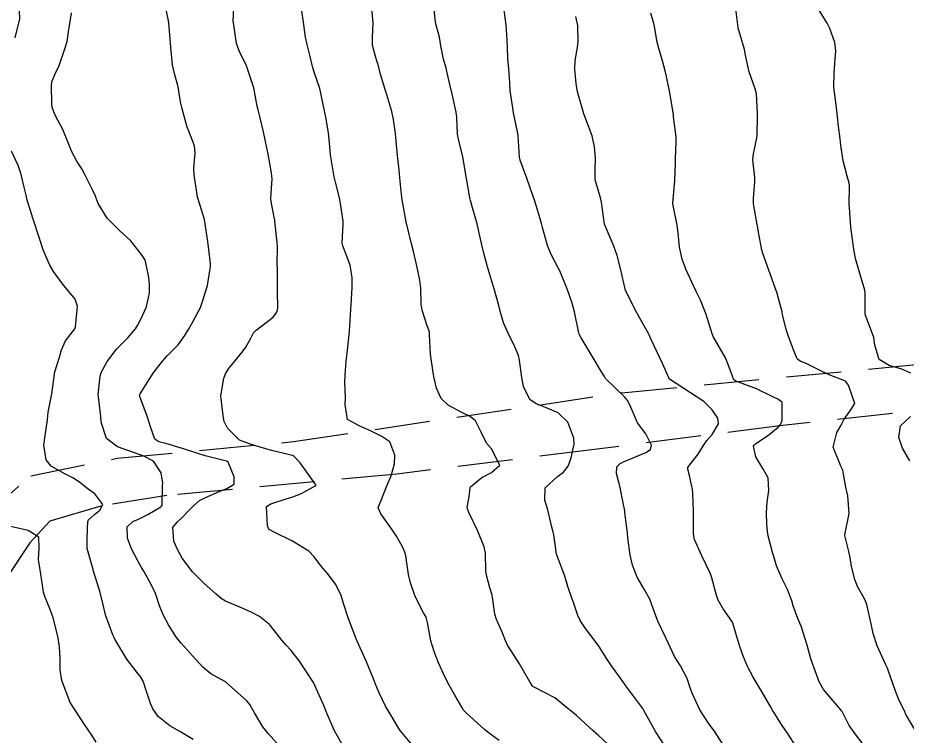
# Model space of a CAD drawing. Header units: metres. Extents: x 298520 to 308411, y 7433745 to 7450750.
# Drawn here: x 300869 to 300949.8, y 7448044.1 to 7448109.3 of the extents above; entities that cross this region are included whole.
import ezdxf

# ---------------------------------------------------------------- set-up
doc = ezdxf.new("R2010")
doc.units = ezdxf.units.M
doc.header["$LTSCALE"] = 10
doc.linetypes.add('DASHED', pattern=[0.75, 0.5, -0.25])
for name, color, linetype in [('Curvas de Nivel 1m', 11, 'Continuous'), ('Curvas de Nivel 5m', 15, 'Continuous'), ('Vias Secundárias', 230, 'DASHED')]:
    doc.layers.add(name, color=color, linetype=linetype)

msp = doc.modelspace()

# ---------------------------------------------------------------- linework, layer by layer
at = {"layer": 'Curvas de Nivel 1m', "flags": 128}
for points, elevation in [([(300868.76, 7448107.471), (300869.195, 7448109.2), (300869.125, 7448110.61)], 707), ([(300912.728, 7448043.685), (300911.749, 7448044.416), (300911.394, 7448044.694), (300909.767, 7448046.159), (300909.51, 7448046.454), (300909.347, 7448046.714), (300908.697, 7448047.813), (300908.184, 7448048.726), (300907.81, 7448049.479), (300907.415, 7448050.332), (300907.238, 7448050.739), (300906.842, 7448051.754), (300906.543, 7448052.749), (300906.218, 7448054.405), (300906.137, 7448054.756), (300906.063, 7448054.945), (300905.878, 7448055.278), (300905.12, 7448056.768), (300904.674, 7448058.004), (300904.503, 7448058.774), (300904.253, 7448060.462), (300904.167, 7448060.778), (300903.948, 7448061.264), (300903.412, 7448062.242), (300903.048, 7448062.794), (300901.985, 7448064.274), (300901.74, 7448064.813), (300901.803, 7448065.004), (300901.999, 7448065.43), (300902.534, 7448066.802), (300902.94, 7448067.714), (300903.231, 7448068.792), (300903.245, 7448069.588), (300902.795, 7448070.793), (300902.068, 7448071.289), (300901.054, 7448071.797), (300900.077, 7448072.237), (300898.967, 7448072.841), (300898.75, 7448074.197), (300898.791, 7448074.843), (300898.726, 7448076.245), (300898.741, 7448076.844), (300898.853, 7448078.136), (300898.937, 7448078.842), (300899.048, 7448079.963), (300899.133, 7448080.84), (300899.214, 7448081.818), (300899.268, 7448082.839), (300899.318, 7448083.738), (300899.382, 7448084.839), (300899.389, 7448085.691), (300899.189, 7448086.841), (300898.532, 7448088.586), (300898.473, 7448088.848), (300898.575, 7448090.571), (300898.559, 7448090.847), (300898.319, 7448092.458), (300898.271, 7448092.799), (300898.263, 7448092.851), (300897.86, 7448094.379), (300897.749, 7448094.859), (300897.627, 7448095.584), (300897.416, 7448096.86), (300897.313, 7448097.932), (300897.246, 7448098.861), (300896.988, 7448100.29), (300896.858, 7448100.866), (300896.443, 7448102.87), (300895.938, 7448104.358), (300895.791, 7448104.88), (300895.566, 7448105.794), (300895.287, 7448106.888), (300895.155, 7448107.546), (300894.963, 7448108.893), (300894.698, 7448110.74)], 711), ([(300927.735, 7448043.282), (300926.937, 7448044.508), (300925.874, 7448046.417), (300925.816, 7448046.52), (300925.774, 7448046.595), (300924.327, 7448048.535), (300923.804, 7448049.246), (300922.876, 7448050.554), (300922.467, 7448051.198), (300921.839, 7448052.156), (300921.533, 7448052.573), (300920.589, 7448053.856), (300920.091, 7448054.588), (300919.877, 7448055.044), (300919.498, 7448056.205), (300919.348, 7448056.598), (300918.976, 7448057.676), (300918.686, 7448058.608), (300917.943, 7448060.62), (300917.712, 7448062.365), (300917.652, 7448062.615), (300917.524, 7448063.062), (300917.17, 7448064.622), (300916.884, 7448065.509), (300916.911, 7448066.627), (300918.023, 7448067.642), (300918.569, 7448068.063), (300918.998, 7448068.6), (300919.29, 7448069.352), (300919.541, 7448070.595), (300919.526, 7448071.138), (300918.965, 7448072.601), (300918.095, 7448073.441), (300916.73, 7448074.005), (300916.107, 7448074.25), (300915.524, 7448074.646), (300914.947, 7448075.83), (300914.786, 7448076.653), (300914.588, 7448078.217), (300914.486, 7448078.657), (300914.165, 7448079.444), (300913.55, 7448080.669), (300913.132, 7448081.616), (300912.815, 7448082.681), (300912.695, 7448083.17), (300912.285, 7448084.689), (300912.226, 7448084.89), (300911.68, 7448086.689), (300911.371, 7448087.8), (300911.154, 7448088.697), (300910.829, 7448090.168), (300910.704, 7448090.704), (300910.619, 7448091.018), (300910.316, 7448092.049), (300910.131, 7448092.712), (300910.079, 7448092.959), (300909.766, 7448094.716), (300909.659, 7448095.411), (300909.424, 7448096.719), (300909.1, 7448098.009), (300908.958, 7448098.724), (300908.882, 7448100.259), (300908.839, 7448100.726), (300908.441, 7448102.522), (300908.4, 7448102.688), (300908.388, 7448102.731), (300908.027, 7448104.305), (300907.909, 7448104.738), (300907.683, 7448105.534), (300907.451, 7448106.746), (300907.305, 7448107.552), (300906.995, 7448108.753), (300906.909, 7448109.146), (300906.766, 7448110.757)], 713), ([(300893.04, 7448042.91), (300891.744, 7448044.336), (300891.262, 7448044.935), (300890.508, 7448046.2), (300890.086, 7448046.947), (300889.778, 7448047.319), (300887.895, 7448048.969), (300887.804, 7448049.033), (300886.557, 7448049.735), (300885.816, 7448050.352), (300885.22, 7448051.006), (300883.838, 7448052.52), (300883.434, 7448053.024), (300882.706, 7448054.185), (300882.253, 7448055.036), (300881.882, 7448055.922), (300881.612, 7448056.766), (300881.51, 7448057.046), (300881.154, 7448057.802), (300880.454, 7448059.062), (300880.259, 7448059.398), (300879.932, 7448059.952), (300879.34, 7448061.076), (300878.977, 7448062.056), (300878.955, 7448063.08), (300879.467, 7448063.579), (300879.974, 7448063.797), (300880.835, 7448064.202), (300881.991, 7448064.898), (300882.072, 7448064.959), (300882.111, 7448065.039), (300882.168, 7448066.881), (300882.175, 7448067.038), (300882.027, 7448067.989), (300881.347, 7448069.05), (300880.475, 7448069.492), (300880.049, 7448069.648), (300879.182, 7448069.949), (300878.055, 7448070.347), (300877.074, 7448071.1), (300876.592, 7448072.59), (300876.561, 7448073.105), (300876.333, 7448074.884), (300876.325, 7448075.108), (300876.482, 7448076.754), (300876.584, 7448077.105), (300877.137, 7448078.106), (300877.873, 7448079.093), (300878.004, 7448079.242), (300878.158, 7448079.402), (300878.995, 7448080.257), (300879.695, 7448081.075), (300879.884, 7448081.375), (300880.192, 7448081.956), (300880.692, 7448083.063), (300880.962, 7448084.319), (300880.987, 7448085.059), (300880.913, 7448085.734), (300880.649, 7448087.064), (300880.539, 7448087.349), (300880.26, 7448087.809), (300879.241, 7448089.08), (300878.286, 7448089.948), (300877.127, 7448091.102), (300876.316, 7448092.453), (300876.135, 7448092.927), (300876.069, 7448093.114), (300875.832, 7448093.616), (300875.074, 7448095.129), (300874.825, 7448095.601), (300874.365, 7448096.302), (300873.923, 7448097.145), (300873.631, 7448097.897), (300873.097, 7448099.153), (300872.412, 7448100.464), (300872.144, 7448101.163), (300872.102, 7448101.488), (300872.074, 7448103.164), (300872.104, 7448103.505), (300872.455, 7448104.361), (300872.736, 7448104.881), (300872.835, 7448105.156), (300873.25, 7448106.383), (300873.491, 7448107.15), (300873.631, 7448108.019), (300873.789, 7448109.147), (300873.903, 7448109.765)], 708), ([(300898.75, 7448042.84), (300897.749, 7448044.616), (300897.643, 7448044.852), (300897.084, 7448046.178), (300896.805, 7448046.865), (300896.001, 7448048.676), (300895.917, 7448048.878), (300895.876, 7448048.951), (300895.805, 7448049.057), (300894.589, 7448050.892), (300893.832, 7448051.856), (300893.329, 7448052.398), (300892.907, 7448052.914), (300891.862, 7448054.21), (300890.975, 7448054.939), (300890.256, 7448055.323), (300889.878, 7448055.494), (300888.966, 7448055.875), (300887.886, 7448056.324), (300887.49, 7448056.577), (300887.027, 7448056.983), (300885.908, 7448057.983), (300884.871, 7448059.011), (300883.935, 7448060.25), (300883.518, 7448061.024), (300883.198, 7448061.78), (300883.099, 7448063.029), (300883.483, 7448063.512), (300883.977, 7448063.974), (300884.499, 7448064.501), (300884.999, 7448065.01), (300885.531, 7448065.472), (300886, 7448065.735), (300887.315, 7448066.289), (300888.009, 7448066.574), (300888.672, 7448066.963), (300888.677, 7448067.621), (300888.114, 7448068.969), (300888.034, 7448069.024), (300887.961, 7448069.044), (300886.041, 7448069.545), (300885.287, 7448069.764), (300884.05, 7448070.16), (300882.448, 7448070.645), (300882.06, 7448070.748), (300881.836, 7448070.818), (300881.474, 7448071.049), (300881.094, 7448072.076), (300880.803, 7448073.059), (300880.111, 7448074.933), (300880.079, 7448075.07), (300880.084, 7448075.099), (300880.114, 7448075.157), (300881.308, 7448077.052), (300882.144, 7448078.139), (300882.573, 7448078.612), (300883.008, 7448079.031), (300883.566, 7448079.622), (300884.175, 7448080.473), (300884.385, 7448080.812), (300884.507, 7448081.015), (300884.942, 7448081.761), (300885.593, 7448082.999), (300885.759, 7448083.448), (300886.233, 7448084.99), (300886.502, 7448086.736), (300886.508, 7448086.987), (300886.273, 7448088.99), (300885.975, 7448090.995), (300885.564, 7448092.25), (300885.339, 7448093.005), (300885.199, 7448093.875), (300885.026, 7448095.01), (300884.998, 7448095.649), (300885.115, 7448097.009), (300885.055, 7448097.685), (300884.534, 7448099.018), (300884.398, 7448099.373), (300883.937, 7448101.025), (300883.791, 7448101.664), (300883.564, 7448103.029), (300883.244, 7448104.243), (300883.059, 7448105.034), (300882.915, 7448106.608), (300882.884, 7448107.036), (300882.73, 7448108.819), (300882.703, 7448109.038), (300882.526, 7448109.893)], 709), ([(300923.499, 7448042.543), (300921.746, 7448044.132), (300921.266, 7448044.575), (300919.767, 7448045.95), (300919.414, 7448046.24), (300918.983, 7448046.602), (300917.787, 7448047.547), (300915.918, 7448048.522), (300915.802, 7448048.588), (300915.75, 7448048.641), (300915.655, 7448048.791), (300914.585, 7448050.652), (300913.835, 7448051.837), (300913.507, 7448052.332), (300913.348, 7448052.667), (300912.995, 7448053.533), (300912.503, 7448054.681), (300912.357, 7448055.162), (300912.118, 7448056.687), (300912.089, 7448056.881), (300911.901, 7448057.546), (300911.571, 7448058.693), (300911.528, 7448059.084), (300911.504, 7448060.694), (300911.376, 7448061.269), (300910.79, 7448062.702), (300909.988, 7448064.401), (300909.849, 7448064.711), (300909.835, 7448064.871), (300910.004, 7448065.825), (300910.098, 7448066.623), (300910.147, 7448066.709), (300911.155, 7448067.565), (300912.026, 7448068.017), (300912.783, 7448068.679), (300912.055, 7448070.163), (300911.584, 7448070.695), (300911.106, 7448071.667), (300910.586, 7448072.705), (300910.089, 7448073.091), (300909.344, 7448073.467), (300908.104, 7448074.127), (300907.456, 7448074.74), (300907.054, 7448075.678), (300906.814, 7448076.75), (300906.703, 7448077.316), (300906.511, 7448078.755), (300906.414, 7448080.522), (300906.402, 7448080.757), (300906.355, 7448080.928), (300906.189, 7448081.331), (300905.743, 7448082.765), (300905.664, 7448083.31), (300905.606, 7448084.766), (300905.521, 7448085.48), (300905.263, 7448086.77), (300904.953, 7448088.086), (300904.783, 7448088.775), (300904.303, 7448090.78), (300903.916, 7448092.784), (300903.853, 7448093.26), (300903.719, 7448094.786), (300903.652, 7448095.488), (300903.505, 7448096.789), (300903.415, 7448097.757), (300903.319, 7448098.791), (300903.148, 7448100.056), (300902.988, 7448100.794), (300902.441, 7448102.616), (300902.393, 7448102.751), (300902.374, 7448102.801), (300901.935, 7448104.286), (300901.8, 7448104.81), (300901.515, 7448105.777), (300901.242, 7448106.819), (300901.22, 7448107.539), (300901.291, 7448108.818), (300901.165, 7448110.189)], 712), ([(300933.435, 7448042.725), (300932.359, 7448044.444), (300931.761, 7448045.263), (300930.977, 7448046.458), (300930.263, 7448047.991), (300930.096, 7448048.467), (300929.806, 7448049.319), (300929.202, 7448050.479), (300928.671, 7448051.327), (300928.112, 7448052.496), (300927.851, 7448053.059), (300927.137, 7448054.507), (300926.731, 7448055.665), (300926.42, 7448056.515), (300925.902, 7448057.437), (300925.282, 7448058.526), (300924.862, 7448059.598), (300924.638, 7448060.533), (300924.437, 7448062.056), (300924.384, 7448062.536), (300924.163, 7448064.366), (300924.139, 7448064.539), (300924, 7448065.276), (300923.793, 7448066.326), (300923.747, 7448066.544), (300923.408, 7448067.931), (300923.431, 7448068.549), (300923.738, 7448068.844), (300924.039, 7448068.976), (300925.126, 7448069.45), (300926.053, 7448069.851), (300926.47, 7448070.102), (300926.58, 7448070.515), (300926.073, 7448071.53), (300925.296, 7448072.528), (300924.682, 7448073.949), (300924.415, 7448074.537), (300924.108, 7448074.887), (300922.402, 7448076.566), (300922.29, 7448076.723), (300922.137, 7448077.023), (300921.19, 7448078.58), (300920.178, 7448080.258), (300920.018, 7448080.592), (300919.949, 7448080.828), (300919.57, 7448082.596), (300919.332, 7448083.479), (300918.95, 7448084.603), (300918.249, 7448086.33), (300918.11, 7448086.612), (300917.46, 7448087.817), (300917.138, 7448088.627), (300916.672, 7448090.26), (300916.57, 7448090.636), (300916.511, 7448090.843), (300916.312, 7448091.552), (300915.979, 7448092.643), (300915.801, 7448093.173), (300915.274, 7448094.651), (300914.657, 7448096.369), (300914.591, 7448096.658), (300914.462, 7448098.59), (300914.453, 7448098.659), (300914.397, 7448098.937), (300914.047, 7448100.664), (300913.965, 7448101.127), (300913.745, 7448102.667), (300913.693, 7448103.425), (300913.615, 7448104.668), (300913.528, 7448105.618), (300913.482, 7448106.67), (300913.432, 7448107.743), (300913.359, 7448108.672), (300913.204, 7448109.995)], 714), ([(300945.74, 7448043.414), (300945.085, 7448044.29), (300944.519, 7448045.057), (300943.88, 7448046.308), (300943.841, 7448046.377), (300943.774, 7448046.467), (300942.186, 7448048.326), (300941.803, 7448049.003), (300941.308, 7448050.335), (300941.057, 7448051.111), (300940.72, 7448052.341), (300940.162, 7448054.054), (300940.048, 7448054.348), (300939.877, 7448054.761), (300939.448, 7448055.917), (300939.311, 7448056.359), (300938.939, 7448057.4), (300938.444, 7448058.372), (300937.93, 7448059.542), (300937.681, 7448060.383), (300937.561, 7448060.769), (300937.135, 7448062.388), (300937.035, 7448063.331), (300937.02, 7448064.39), (300937.078, 7448065.313), (300937.24, 7448066.388), (300937.165, 7448067.529), (300936.684, 7448068.393), (300936.048, 7448069.439), (300935.842, 7448070.402), (300935.92, 7448070.545), (300936.065, 7448070.644), (300937.121, 7448071.341), (300938.081, 7448072.151), (300938.279, 7448072.377), (300938.439, 7448072.727), (300938.431, 7448074.375), (300938.107, 7448074.638), (300937.593, 7448074.903), (300936.121, 7448075.617), (300934.228, 7448076.323), (300934.132, 7448076.359), (300934.06, 7448076.421), (300933.548, 7448077.83), (300933.296, 7448078.433), (300932.182, 7448080.369), (300932.137, 7448080.45), (300932.108, 7448080.526), (300931.499, 7448082.457), (300931.017, 7448083.66), (300930.641, 7448084.466), (300930.236, 7448085.311), (300929.694, 7448086.476), (300929.349, 7448087.392), (300929.113, 7448088.482), (300928.994, 7448089.781), (300928.896, 7448090.484), (300928.543, 7448092.265), (300928.52, 7448092.488), (300928.649, 7448094.178), (300928.687, 7448094.487), (300928.759, 7448096.094), (300928.762, 7448096.486), (300928.827, 7448098.047), (300928.809, 7448098.486), (300928.578, 7448100.322), (300928.557, 7448100.489), (300928.427, 7448101.445), (300928.248, 7448102.493), (300927.929, 7448103.97), (300927.814, 7448104.5), (300927.579, 7448105.401), (300927.24, 7448106.509), (300927.086, 7448107.099), (300926.839, 7448108.515), (300926.791, 7448108.792), (300926.525, 7448109.721)], 716), ([(300950.78, 7448044.22), (300949.77, 7448045.899), (300949.658, 7448046.118), (300949.601, 7448046.233), (300949.01, 7448047.466), (300948.694, 7448048.246), (300948.1, 7448049.975), (300948.011, 7448050.257), (300947.956, 7448050.39), (300947.827, 7448050.625), (300947.078, 7448052.268), (300946.717, 7448053.414), (300946.529, 7448054.273), (300946.14, 7448056.028), (300946.056, 7448056.278), (300945.896, 7448056.608), (300945.29, 7448057.673), (300945.03, 7448058.293), (300944.748, 7448059.481), (300944.616, 7448060.3), (300944.503, 7448060.856), (300944.147, 7448062.307), (300944.166, 7448062.508), (300944.527, 7448064.302), (300944.41, 7448065.901), (300944.311, 7448066.306), (300944.256, 7448066.547), (300944.028, 7448067.858), (300943.954, 7448068.223), (300943.922, 7448068.302), (300943.759, 7448068.582), (300943.078, 7448070.315), (300943.415, 7448071.649), (300943.811, 7448072.304), (300944.088, 7448072.85), (300944.676, 7448073.715), (300945.046, 7448074.291), (300944.461, 7448075.964), (300944.188, 7448076.299), (300944.133, 7448076.329), (300942.698, 7448076.881), (300942.141, 7448077.152), (300940.547, 7448077.948), (300940.151, 7448078.11), (300939.986, 7448078.187), (300939.796, 7448078.355), (300939.524, 7448078.999), (300939.006, 7448080.368), (300938.81, 7448080.991), (300938.477, 7448082.376), (300938.429, 7448082.6), (300938.214, 7448083.494), (300937.965, 7448084.383), (300937.821, 7448084.792), (300937.226, 7448086.39), (300936.657, 7448088.008), (300936.553, 7448088.397), (300936.294, 7448089.836), (300936.199, 7448090.401), (300936.17, 7448090.535), (300935.832, 7448092.405), (300935.823, 7448092.91), (300935.954, 7448094.404), (300935.945, 7448094.808), (300935.791, 7448096.406), (300935.823, 7448096.961), (300936.145, 7448098.402), (300936.171, 7448098.626), (300936.201, 7448100.402), (300936.197, 7448100.622), (300936.115, 7448102.403), (300936.004, 7448102.848), (300935.434, 7448104.41), (300935.132, 7448105.765), (300935.014, 7448106.415), (300934.51, 7448108.177), (300934.457, 7448108.366), (300934.448, 7448108.421), (300934.232, 7448110.127)], 717), ([(300950.141, 7448077.051), (300949.313, 7448077.41), (300948.148, 7448077.748), (300947.266, 7448078.269), (300946.854, 7448079.592), (300946.765, 7448080.274), (300946.198, 7448081.815), (300946.025, 7448082.282), (300945.993, 7448082.494), (300945.988, 7448084.282), (300945.948, 7448084.561), (300945.439, 7448086.288), (300945.104, 7448087.452), (300944.938, 7448088.293), (300944.74, 7448089.844), (300944.684, 7448090.296), (300944.544, 7448092.074), (300944.537, 7448092.298), (300944.545, 7448094.093), (300944.528, 7448094.298), (300944.353, 7448094.939), (300943.987, 7448096.306), (300943.775, 7448097.698), (300943.696, 7448098.31), (300943.545, 7448099.454), (300943.463, 7448100.314), (300943.339, 7448101.406), (300943.211, 7448102.318), (300943.15, 7448103.02), (300943.163, 7448104.319), (300943.262, 7448105.537), (300943.312, 7448106.318), (300943.234, 7448107.052), (300942.779, 7448108.326), (300942.692, 7448108.504), (300942.518, 7448108.804), (300941.582, 7448110.34)], 718), ([(300884.954, 7448043.789), (300883.745, 7448044.5), (300882.825, 7448045.029), (300881.761, 7448045.863), (300881.275, 7448046.555), (300881.066, 7448047.051), (300880.717, 7448048.128), (300880.4, 7448049.061), (300880.184, 7448049.441), (300879.811, 7448049.89), (300878.919, 7448051.079), (300877.841, 7448052.884), (300877.768, 7448053.017), (300877.732, 7448053.092), (300877.656, 7448053.283), (300876.991, 7448055.103), (300876.767, 7448055.992), (300876.503, 7448057.111), (300875.921, 7448058.973), (300875.873, 7448059.121), (300875.847, 7448059.198), (300875.324, 7448061.126), (300875.313, 7448061.763), (300875.329, 7448063.126), (300875.411, 7448063.686), (300875.979, 7448064.211), (300876.475, 7448064.615), (300876.724, 7448065.103), (300876.003, 7448066.09), (300875.398, 7448066.51), (300874.624, 7448067.131), (300874.019, 7448067.545), (300873.275, 7448067.896), (300872.034, 7448068.593), (300871.588, 7448069.167), (300871.391, 7448070.504), (300871.468, 7448071.169), (300871.711, 7448072.797), (300871.734, 7448073.165), (300871.765, 7448073.487), (300872.113, 7448075.16), (300872.338, 7448076.951), (300872.384, 7448077.157), (300872.8, 7448078.5), (300872.996, 7448079.152), (300873.333, 7448079.981), (300874.182, 7448081.071), (300874.212, 7448081.11), (300874.228, 7448081.139), (300874.249, 7448081.204), (300874.435, 7448083.137), (300874.212, 7448083.746), (300873.071, 7448085.152), (300872.244, 7448086.28), (300871.929, 7448086.844), (300871.775, 7448087.167), (300871.323, 7448088.233), (300871.008, 7448089.179), (300870.37, 7448091.111), (300870.345, 7448091.18), (300870.304, 7448091.319), (300869.877, 7448092.745), (300869.764, 7448093.188), (300869.6, 7448093.925), (300869.285, 7448095.196), (300869.044, 7448095.884), (300868.429, 7448097.209)], 707), ([(300950.046, 7448069.09), (300949.378, 7448070.24), (300949.034, 7448071.207), (300949.196, 7448072.243), (300950.092, 7448073.093)], 718), ([(300876.145, 7448043.522), (300875.744, 7448044.181), (300875.071, 7448045.127), (300873.773, 7448047.14), (300873.003, 7448049.148), (300872.858, 7448050.104), (300872.848, 7448051.15), (300872.806, 7448052.178), (300872.652, 7448053.152), (300872.213, 7448054.812), (300872.102, 7448055.158), (300871.879, 7448055.746), (300871.47, 7448056.748), (300871.355, 7448057.168), (300871.27, 7448057.802), (300871.04, 7448059.173), (300870.881, 7448060.124), (300870.95, 7448061.175), (300870.932, 7448062.154), (300869.958, 7448062.743), (300867.963, 7448063.21)], 706)]:
    msp.add_lwpolyline(points, dxfattribs=dict(at, elevation=elevation))
at = {"layer": 'Curvas de Nivel 5m', "flags": 128}
for points, elevation in [([(300905.272, 7448042.765), (300903.75, 7448044.589), (300903.621, 7448044.782), (300902.925, 7448045.953), (300902.417, 7448046.8), (300901.792, 7448048.082), (300901.517, 7448048.813), (300901.335, 7448049.288), (300900.697, 7448050.821), (300899.842, 7448052.715), (300899.791, 7448052.831), (300899.757, 7448052.918), (300899.027, 7448054.838), (300898.6, 7448056.129), (300898.372, 7448056.845), (300897.908, 7448057.863), (300897.151, 7448058.862), (300896.572, 7448059.513), (300895.938, 7448060.376), (300895.45, 7448060.885), (300893.952, 7448061.792), (300892.23, 7448062.648), (300891.961, 7448062.772), (300891.866, 7448062.826), (300891.779, 7448062.923), (300891.699, 7448063.192), (300891.6, 7448064.926), (300891.996, 7448065.186), (300893.295, 7448065.612), (300894.002, 7448065.82), (300894.789, 7448066.108), (300896.012, 7448066.801), (300896.107, 7448066.879), (300896.063, 7448066.929), (300896.014, 7448066.976), (300894.65, 7448068.894), (300894.042, 7448069.538), (300893.21, 7448069.744), (300892.05, 7448070.026), (300890.52, 7448070.479), (300890.058, 7448070.609), (300889.147, 7448070.959), (300888.074, 7448072.047), (300887.767, 7448072.662), (300887.696, 7448072.976), (300887.622, 7448073.445), (300887.458, 7448074.98), (300887.731, 7448076.578), (300887.878, 7448076.974), (300888.137, 7448077.426), (300888.84, 7448078.269), (300889.397, 7448078.958), (300889.725, 7448079.389), (300890.172, 7448080.219), (300890.423, 7448080.702), (300890.666, 7448080.943), (300892.195, 7448082.111), (300892.553, 7448082.563), (300892.638, 7448082.916), (300892.605, 7448084.538), (300892.601, 7448084.916), (300892.59, 7448086.576), (300892.583, 7448086.917), (300892.587, 7448088.6), (300892.575, 7448088.917), (300892.374, 7448090.847), (300892.364, 7448090.919), (300892.306, 7448091.211), (300892.023, 7448092.627), (300892.005, 7448092.925), (300892.106, 7448094.689), (300892.093, 7448094.924), (300892.042, 7448095.23), (300891.751, 7448096.929), (300891.512, 7448098.061), (300891.318, 7448098.936), (300891.01, 7448100.346), (300890.846, 7448100.944), (300890.762, 7448101.281), (300890.443, 7448102.95), (300889.784, 7448104.957), (300889.131, 7448106.316), (300888.874, 7448106.966), (300888.59, 7448108.892), (300888.589, 7448108.969), (300888.666, 7448110.844)], 710), ([(300939.734, 7448043.096), (300938.912, 7448044.363), (300938.452, 7448045.061), (300937.77, 7448046.101), (300937.604, 7448046.382), (300937.379, 7448046.782), (300936.455, 7448048.393), (300935.809, 7448049.439), (300935.284, 7448050.408), (300934.867, 7448051.448), (300934.538, 7448052.413), (300933.956, 7448054.335), (300933.927, 7448054.419), (300933.874, 7448054.51), (300933.091, 7448055.638), (300932.639, 7448056.439), (300932.434, 7448056.977), (300932.052, 7448058.448), (300931.918, 7448058.821), (300931.143, 7448060.458), (300930.493, 7448061.929), (300930.377, 7448062.466), (300930.403, 7448064.05), (300930.393, 7448064.466), (300930.332, 7448066.145), (300930.297, 7448066.467), (300930.026, 7448067.738), (300929.885, 7448068.326), (300929.881, 7448068.472), (300929.931, 7448068.576), (300930.036, 7448068.701), (300930.818, 7448069.696), (300931.286, 7448070.458), (300931.591, 7448070.932), (300932.073, 7448071.483), (300932.662, 7448072.441), (300932.613, 7448072.967), (300932.096, 7448073.713), (300931.313, 7448074.458), (300930.115, 7448075.268), (300928.21, 7448076.499), (300928.173, 7448076.539), (300928.134, 7448076.624), (300927.564, 7448077.916), (300927.306, 7448078.503), (300926.527, 7448080.165), (300926.376, 7448080.517), (300926.314, 7448080.647), (300926.186, 7448080.861), (300925.243, 7448082.53), (300924.223, 7448084.54), (300923.764, 7448086.547), (300923.444, 7448087.732), (300923.148, 7448088.557), (300922.303, 7448090.57), (300922.039, 7448092.573), (300921.928, 7448092.973), (300921.471, 7448094.579), (300921.446, 7448095.49), (300921.495, 7448096.579), (300921.387, 7448097.576), (300921.173, 7448098.582), (300920.423, 7448100.59), (300919.861, 7448102.596), (300919.717, 7448103.331), (300919.603, 7448104.599), (300919.635, 7448105.439), (300919.839, 7448106.597), (300919.911, 7448107.184), (300919.883, 7448108.596), (300919.692, 7448109.428)], 715)]:
    msp.add_lwpolyline(points, dxfattribs=dict(at, elevation=elevation))
at = {"layer": 'Vias Secundárias'}
for points, elevation in [([(300869.576, 7447995.35), (300862.454, 7448000.969), (300859.811, 7448005.936), (300860.125, 7448016.77), (300862.027, 7448043.914), (300865.354, 7448063.483), (300870.187, 7448067.708), (300878.042, 7448069.317), (300894.053, 7448070.825), (300923.89, 7448075.268), (300950.302, 7448077.794), (300976.812, 7448081.531), (301006.434, 7448084.154), (301017.425, 7448085.572), (301020.756, 7448087.089), (301027.116, 7448095.188), (301033.717, 7448106.841), (301042.03, 7448119.613), (301048.317, 7448129.72), (301051.803, 7448134.978)], 711.042), ([(300955.906, 7448074.206), (300938.481, 7448072.292), (300921.388, 7448070.108), (300903.436, 7448067.876), (300882.552, 7448065.922), (300876.549, 7448064.969), (300871.928, 7448063.612), (300870.1, 7448061.627), (300868.072, 7448058.57), (300867.595, 7448056.05), (300866.8, 7448049.737), (300867.277, 7448041.696), (300869.107, 7448037.707), (300872.685, 7448034.054), (300879.8, 7448030.957), (300893.485, 7448028.966), (300908.921, 7448028.963), (300923.51, 7448028.752), (300931.204, 7448027.482), (300937.436, 7448025.45), (300944.621, 7448023.164), (300955.258, 7448017.68)], 715.41)]:
    msp.add_lwpolyline(points, dxfattribs=dict(at, elevation=elevation))

doc.saveas('drawing.dxf')
